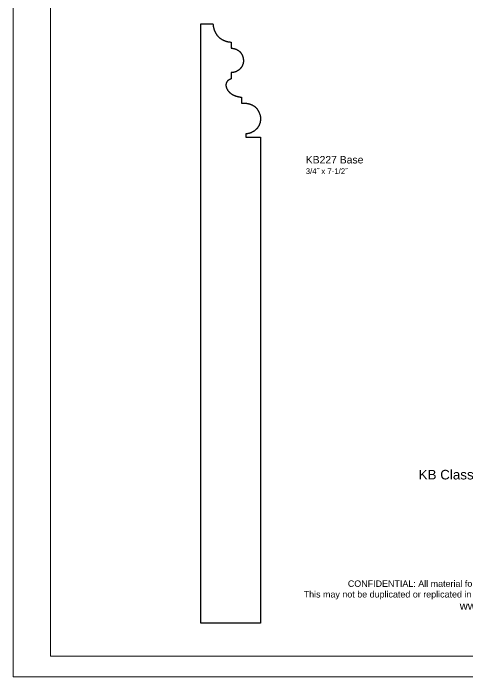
# Model space of a CAD drawing. Extents: x -4.3 to 9, y -5.5 to 16.6.
# Drawn here: x -4.25 to 1.44, y -5.5 to 2.8 of the extents above; entities that cross this region are included whole.
import ezdxf

# ---------------------------------------------------------------- set-up
doc = ezdxf.new("R2010")
doc.units = 0
doc.header["$MEASUREMENT"] = 0
doc.layers.add('DO NOT PLOT', color=2, linetype='Continuous', plot=False)
doc.layers.add('LAYER_1', color=7, linetype='Continuous')

# ---------------------------------------------------------------- blocks, each defined once
blk = doc.blocks.new('KB227 Base')
at = {"flags": 128}
blk.add_lwpolyline([(0.75, 0.1098), (0.75, 0.084), (0.75, 0.0616), (0.75, 0.0425), (0.75, 0.0268), (0.75, 0.0146), (0.75, 0.0061), (0.75, 0.0011), (0.75, -0.0001), (0.7497, -0.0001), (0.7489, -0.0001), (0.7477, -0.0001), (0.746, -0.0001), (0.7439, -0.0001), (0.7414, -0.0001), (0.7385, -0.0001), (0.7352, -0.0001), (0.7314, -0.0001), (0.7273, -0.0001), (0.7229, -0.0001), (0.718, -0.0001), (0.7129, -0.0001), (0.7073, -0.0001), (0.7015, -0.0001), (0.6953, -0.0001), (0.6888, -0.0001), (0.682, -0.0001), (0.6749, -0.0001), (0.6675, -0.0001), (0.6599, -0.0001), (0.652, -0.0001), (0.6438, -0.0001), (0.6354, -0.0001), (0.6267, -0.0001), (0.6178, -0.0001), (0.6087, -0.0001), (0.5994, -0.0001), (0.5899, -0.0001), (0.5802, -0.0001), (0.5703, -0.0001), (0.5602, -0.0001), (0.55, -0.0001), (0.5396, -0.0001), (0.5291, -0.0001), (0.5185, -0.0001), (0.5077, -0.0001), (0.4968, -0.0001), (0.4859, -0.0001), (0.4748, -0.0001), (0.4636, -0.0001), (0.4524, -0.0001), (0.4411, -0.0001), (0.4297, -0.0001), (0.4183, -0.0001), (0.4069, -0.0001), (0.3955, -0.0001), (0.384, -0.0001), (0.3725, -0.0001), (0.361, -0.0001), (0.3495, -0.0001), (0.3381, -0.0001), (0.3267, -0.0001), (0.3153, -0.0001), (0.3039, -0.0001), (0.2927, -0.0001), (0.2815, -0.0001), (0.2704, -0.0001), (0.2593, -0.0001), (0.2484, -0.0001), (0.2376, -0.0001), (0.2268, -0.0001), (0.2163, -0.0001), (0.2058, -0.0001), (0.1955, -0.0001), (0.1854, -0.0001), (0.1754, -0.0001), (0.1656, -0.0001), (0.1559, -0.0001), (0.1465, -0.0001), (0.1373, -0.0001), (0.1283, -0.0001), (0.1195, -0.0001), (0.1109, -0.0001), (0.1026, -0.0001), (0.0945, -0.0001), (0.0867, -0.0001), (0.0792, -0.0001), (0.0719, -0.0001), (0.065, -0.0001), (0.0583, -0.0001), (0.052, -0.0001), (0.0459, -0.0001), (0.0402, -0.0001), (0.0348, -0.0001), (0.0298, -0.0001), (0.0251, -0.0001), (0.0208, -0.0001), (0.0169, -0.0001), (0.0133, -0.0001), (0.0102, -0.0001), (0.0075, -0.0001), (0.0051, -0.0001), (0.0032, -0.0001), (0.0017, -0.0001), (0.0007, -0.0001), (0.0001, -0.0001), (0, 0), (0, 0.0035), (0, 0.0116), (0, 0.0241), (0, 0.041), (0, 0.0622), (0, 0.0876), (0, 0.1171), (0, 0.1506), (0, 0.188), (0, 0.2291), (0, 0.274), (0, 0.3225), (0, 0.3746), (0, 0.43), (0, 0.4888), (0, 0.5508), (0, 0.6159), (0, 0.6841), (0, 0.7552), (0, 0.8292), (0, 0.9059), (0, 0.9853), (0, 1.0672), (0, 1.1516), (0, 1.2384), (0, 1.3274), (0, 1.4187), (0, 1.512), (0, 1.6072), (0, 1.7044), (0, 1.8034), (0, 1.904), (0, 2.0063), (0, 2.1101), (0, 2.2153), (0, 2.3218), (0, 2.4295), (0, 2.5383), (0, 2.6482), (0, 2.759), (0, 2.8706), (0, 2.983), (0, 3.096), (0, 3.2095), (0, 3.3235), (0, 3.4379), (0, 3.5525), (0, 3.6673), (0, 3.7822), (0, 3.897), (0, 4.0117), (0, 4.1262), (0, 4.2404), (0, 4.3542), (0, 4.4675), (0, 4.5801), (0, 4.6921), (0, 4.8033), (0, 4.9135), (0, 5.0228), (0, 5.1311), (0, 5.2381), (0, 5.3438), (0, 5.4482), (0, 5.5512), (0, 5.6526), (0, 5.7523), (0, 5.8502), (0, 5.9464), (0, 6.0406), (0, 6.1327), (0, 6.2227), (0, 6.3105), (0, 6.3959), (0, 6.4789), (0, 6.5595), (0, 6.6373), (0, 6.7125), (0, 6.7849), (0, 6.8544), (0, 6.9209), (0, 6.9843), (0, 7.0445), (0, 7.1014), (0, 7.1549), (0, 7.205), (0, 7.2514), (0, 7.2943), (0, 7.3333), (0, 7.3685), (0, 7.3998), (0, 7.4269), (0, 7.45), (0, 7.4688), (0, 7.4833), (0, 7.4933), (0, 7.4988), (0, 7.4999), (0.0001, 7.4999), (0.0003, 7.4999), (0.0005, 7.4999), (0.0009, 7.4999), (0.0013, 7.4999), (0.0018, 7.4999), (0.0024, 7.4999), (0.0031, 7.4999), (0.0039, 7.4999), (0.0047, 7.4999), (0.0056, 7.4999), (0.0066, 7.4999), (0.0077, 7.4999), (0.0088, 7.4999), (0.01, 7.4999), (0.0113, 7.4999), (0.0126, 7.4999), (0.014, 7.4999), (0.0155, 7.4999), (0.017, 7.4999), (0.0186, 7.4999), (0.0202, 7.4999), (0.0219, 7.4999), (0.0236, 7.4999), (0.0253, 7.4999), (0.0272, 7.4999), (0.029, 7.4999), (0.0309, 7.4999), (0.0329, 7.4999), (0.0349, 7.4999), (0.0369, 7.4999), (0.0389, 7.4999), (0.041, 7.4999), (0.0431, 7.4999), (0.0453, 7.4999), (0.0475, 7.4999), (0.0496, 7.4999), (0.0519, 7.4999), (0.0541, 7.4999), (0.0564, 7.4999), (0.0586, 7.4999), (0.0609, 7.4999), (0.0632, 7.4999), (0.0655, 7.4999), (0.0679, 7.4999), (0.0702, 7.4999), (0.0725, 7.4999), (0.0749, 7.4999), (0.0772, 7.4999), (0.0796, 7.4999), (0.0819, 7.4999), (0.0842, 7.4999), (0.0866, 7.4999), (0.0889, 7.4999), (0.0912, 7.4999), (0.0935, 7.4999), (0.0958, 7.4999), (0.098, 7.4999), (0.1003, 7.4999), (0.1025, 7.4999), (0.1047, 7.4999), (0.1069, 7.4999), (0.109, 7.4999), (0.1112, 7.4999), (0.1133, 7.4999), (0.1153, 7.4999), (0.1173, 7.4999), (0.1193, 7.4999), (0.1213, 7.4999), (0.1232, 7.4999), (0.1251, 7.4999), (0.1269, 7.4999), (0.1287, 7.4999), (0.1304, 7.4999), (0.1321, 7.4999), (0.1338, 7.4999), (0.1354, 7.4999), (0.1369, 7.4999), (0.1384, 7.4999), (0.1398, 7.4999), (0.1411, 7.4999), (0.1424, 7.4999), (0.1436, 7.4999), (0.1448, 7.4999), (0.1459, 7.4999), (0.1469, 7.4999), (0.1478, 7.4999), (0.1487, 7.4999), (0.1495, 7.4999), (0.1502, 7.4999), (0.1508, 7.4999), (0.1514, 7.4999), (0.1518, 7.4999), (0.1522, 7.4999), (0.1525, 7.4999), (0.1527, 7.4999), (0.1528, 7.4999), (0.1528, 7.4999), (0.1528, 7.4998), (0.1528, 7.4995), (0.1529, 7.4991), (0.1529, 7.4986), (0.1529, 7.498), (0.1529, 7.4973), (0.153, 7.4964), (0.1531, 7.4954), (0.1531, 7.4943), (0.1532, 7.4931), (0.1533, 7.4918), (0.1535, 7.4904), (0.1536, 7.4889), (0.1538, 7.4873), (0.154, 7.4856), (0.1542, 7.4838), (0.1544, 7.4818), (0.1547, 7.4799), (0.155, 7.4778), (0.1553, 7.4756), (0.1557, 7.4734), (0.1561, 7.4711), (0.1565, 7.4687), (0.157, 7.4662), (0.1575, 7.4637), (0.158, 7.4611), (0.1586, 7.4585), (0.1592, 7.4557), (0.1598, 7.4529), (0.1605, 7.4501), (0.1613, 7.4472), (0.1621, 7.4443), (0.1629, 7.4413), (0.1638, 7.4382), (0.1647, 7.4351), (0.1657, 7.432), (0.1667, 7.4289), (0.1678, 7.4257), (0.169, 7.4224), (0.1702, 7.4192), (0.1714, 7.4159), (0.1728, 7.4126), (0.1742, 7.4092), (0.1756, 7.4059), (0.1771, 7.4025), (0.1787, 7.3991), (0.1803, 7.3957), (0.1821, 7.3924), (0.1838, 7.3889), (0.1857, 7.3855), (0.1876, 7.3821), (0.1896, 7.3787), (0.1917, 7.3753), (0.1938, 7.3719), (0.1961, 7.3685), (0.1984, 7.3651), (0.2008, 7.3618), (0.2032, 7.3585), (0.2058, 7.3551), (0.2084, 7.3518), (0.2111, 7.3486), (0.214, 7.3453), (0.2169, 7.3421), (0.2198, 7.339), (0.2229, 7.3358), (0.2261, 7.3327), (0.2294, 7.3297), (0.2327, 7.3267), (0.2362, 7.3237), (0.2398, 7.3208), (0.2434, 7.3179), (0.2472, 7.3151), (0.251, 7.3124), (0.255, 7.3097), (0.2591, 7.3071), (0.2633, 7.3045), (0.2676, 7.302), (0.272, 7.2996), (0.2765, 7.2973), (0.2811, 7.295), (0.2858, 7.2928), (0.2907, 7.2907), (0.2956, 7.2887), (0.3007, 7.2868), (0.3059, 7.2849), (0.3113, 7.2832), (0.3167, 7.2815), (0.3223, 7.28), (0.328, 7.2785), (0.3338, 7.2772), (0.3397, 7.2759), (0.3458, 7.2748), (0.352, 7.2738), (0.3584, 7.2729), (0.3648, 7.2721), (0.3714, 7.2714), (0.3782, 7.2709), (0.382, 7.2706), (0.382, 7.2706), (0.382, 7.2705), (0.382, 7.2704), (0.382, 7.2702), (0.382, 7.27), (0.382, 7.2697), (0.382, 7.2694), (0.382, 7.269), (0.382, 7.2687), (0.382, 7.2682), (0.382, 7.2678), (0.382, 7.2673), (0.382, 7.2667), (0.382, 7.2661), (0.382, 7.2655), (0.382, 7.2649), (0.382, 7.2642), (0.382, 7.2635), (0.382, 7.2628), (0.382, 7.2621), (0.382, 7.2613), (0.382, 7.2605), (0.382, 7.2596), (0.382, 7.2587), (0.382, 7.2579), (0.382, 7.2569), (0.382, 7.256), (0.382, 7.2551), (0.382, 7.2541), (0.382, 7.2531), (0.382, 7.2521), (0.382, 7.2511), (0.382, 7.25), (0.382, 7.249), (0.382, 7.2479), (0.382, 7.2468), (0.382, 7.2457), (0.382, 7.2446), (0.382, 7.2435), (0.382, 7.2423), (0.382, 7.2412), (0.382, 7.24), (0.382, 7.2389), (0.382, 7.2377), (0.382, 7.2366), (0.382, 7.2354), (0.382, 7.2342), (0.382, 7.2331), (0.382, 7.2319), (0.382, 7.2307), (0.382, 7.2295), (0.382, 7.2284), (0.382, 7.2272), (0.382, 7.2261), (0.382, 7.2249), (0.382, 7.2238), (0.382, 7.2226), (0.382, 7.2215), (0.382, 7.2204), (0.382, 7.2193), (0.382, 7.2182), (0.382, 7.2171), (0.382, 7.216), (0.382, 7.2149), (0.382, 7.2139), (0.382, 7.2129), (0.382, 7.2119), (0.382, 7.2109), (0.382, 7.2099), (0.382, 7.2089), (0.382, 7.208), (0.382, 7.2071), (0.382, 7.2062), (0.382, 7.2053), (0.382, 7.2045), (0.382, 7.2037), (0.382, 7.2029), (0.382, 7.2021), (0.382, 7.2014), (0.382, 7.2007), (0.382, 7.2), (0.382, 7.1994), (0.382, 7.1988), (0.382, 7.1982), (0.382, 7.1977), (0.382, 7.1972), (0.382, 7.1967), (0.382, 7.1963), (0.382, 7.1959), (0.382, 7.1955), (0.382, 7.1952), (0.382, 7.1949), (0.382, 7.1947), (0.382, 7.1945), (0.382, 7.1944), (0.382, 7.1943), (0.382, 7.1942), (0.3821, 7.1942), (0.3821, 7.1942), (0.3823, 7.1942), (0.3826, 7.1942), (0.3829, 7.1942), (0.3833, 7.1942), (0.3838, 7.1942), (0.3844, 7.1942), (0.3851, 7.1942), (0.3858, 7.1941), (0.3866, 7.1941), (0.3875, 7.1941), (0.3884, 7.194), (0.3894, 7.1939), (0.3905, 7.1939), (0.3916, 7.1938), (0.3928, 7.1936), (0.3941, 7.1935), (0.3954, 7.1934), (0.3967, 7.1932), (0.3982, 7.193), (0.3996, 7.1928), (0.4012, 7.1926), (0.4028, 7.1924), (0.4044, 7.1921), (0.4061, 7.1918), (0.4078, 7.1915), (0.4095, 7.1912), (0.4113, 7.1908), (0.4132, 7.1904), (0.415, 7.19), (0.417, 7.1896), (0.4189, 7.1891), (0.4209, 7.1886), (0.4229, 7.188), (0.4249, 7.1875), (0.427, 7.1868), (0.4291, 7.1862), (0.4312, 7.1855), (0.4333, 7.1848), (0.4355, 7.184), (0.4377, 7.1832), (0.4399, 7.1824), (0.4421, 7.1815), (0.4443, 7.1806), (0.4465, 7.1796), (0.4487, 7.1786), (0.451, 7.1775), (0.4532, 7.1764), (0.4555, 7.1752), (0.4577, 7.174), (0.46, 7.1728), (0.4623, 7.1715), (0.4645, 7.1701), (0.4668, 7.1687), (0.469, 7.1672), (0.4713, 7.1657), (0.4735, 7.1641), (0.4757, 7.1625), (0.4779, 7.1608), (0.4801, 7.1591), (0.4823, 7.1573), (0.4844, 7.1554), (0.4865, 7.1535), (0.4887, 7.1515), (0.4907, 7.1494), (0.4928, 7.1473), (0.4948, 7.1451), (0.4969, 7.1428), (0.4988, 7.1405), (0.5008, 7.1381), (0.5027, 7.1356), (0.5046, 7.1331), (0.5064, 7.1305), (0.5082, 7.1278), (0.51, 7.125), (0.5117, 7.1222), (0.5133, 7.1193), (0.515, 7.1163), (0.5165, 7.1132), (0.5181, 7.1101), (0.5195, 7.1069), (0.521, 7.1035), (0.5223, 7.1002), (0.5236, 7.0967), (0.5249, 7.0931), (0.5261, 7.0895), (0.5272, 7.0857), (0.5283, 7.0819), (0.5293, 7.078), (0.5302, 7.074), (0.5311, 7.07), (0.5319, 7.0658), (0.5326, 7.0615), (0.5332, 7.0571), (0.5338, 7.0527), (0.5343, 7.0481), (0.5347, 7.0435), (0.5349, 7.0399), (0.5348, 7.0371), (0.5347, 7.0344), (0.5346, 7.0317), (0.5344, 7.029), (0.5342, 7.0264), (0.5339, 7.0237), (0.5336, 7.0211), (0.5332, 7.0185), (0.5328, 7.0159), (0.5324, 7.0133), (0.5319, 7.0108), (0.5314, 7.0082), (0.5308, 7.0057), (0.5302, 7.0032), (0.5295, 7.0007), (0.5289, 6.9983), (0.5281, 6.9958), (0.5274, 6.9934), (0.5266, 6.9911), (0.5257, 6.9887), (0.5248, 6.9863), (0.5239, 6.984), (0.523, 6.9817), (0.522, 6.9794), (0.521, 6.9772), (0.5199, 6.9749), (0.5188, 6.9727), (0.5177, 6.9705), (0.5165, 6.9684), (0.5153, 6.9662), (0.5141, 6.9641), (0.5128, 6.962), (0.5115, 6.9599), (0.5102, 6.9579), (0.5089, 6.9559), (0.5075, 6.9539), (0.5061, 6.9519), (0.5046, 6.95), (0.5031, 6.948), (0.5016, 6.9461), (0.5001, 6.9443), (0.4985, 6.9424), (0.497, 6.9406), (0.4953, 6.9388), (0.4937, 6.9371), (0.492, 6.9353), (0.4903, 6.9336), (0.4886, 6.932), (0.4869, 6.9303), (0.4851, 6.9287), (0.4833, 6.9271), (0.4815, 6.9255), (0.4797, 6.924), (0.4778, 6.9225), (0.4759, 6.921), (0.474, 6.9196), (0.4721, 6.9181), (0.4702, 6.9168), (0.4682, 6.9154), (0.4662, 6.9141), (0.4642, 6.9128), (0.4622, 6.9115), (0.4602, 6.9103), (0.4581, 6.9091), (0.456, 6.9079), (0.4539, 6.9068), (0.4518, 6.9057), (0.4497, 6.9046), (0.4475, 6.9036), (0.4454, 6.9025), (0.4432, 6.9016), (0.441, 6.9006), (0.4388, 6.8997), (0.4366, 6.8989), (0.4344, 6.898), (0.4321, 6.8972), (0.4299, 6.8964), (0.4276, 6.8957), (0.4253, 6.895), (0.4231, 6.8943), (0.4208, 6.8937), (0.4185, 6.8931), (0.4161, 6.8925), (0.4138, 6.892), (0.4115, 6.8915), (0.4091, 6.8911), (0.4068, 6.8907), (0.4044, 6.8903), (0.4021, 6.8899), (0.3997, 6.8896), (0.3973, 6.8894), (0.3949, 6.8891), (0.3925, 6.889), (0.3901, 6.8888), (0.3877, 6.8887), (0.3853, 6.8886), (0.3829, 6.8886), (0.382, 6.8886), (0.382, 6.8885), (0.382, 6.8884), (0.382, 6.8883), (0.382, 6.8881), (0.382, 6.8878), (0.382, 6.8876), (0.382, 6.8872), (0.382, 6.8869), (0.382, 6.8865), (0.382, 6.886), (0.382, 6.8855), (0.382, 6.885), (0.382, 6.8845), (0.382, 6.8839), (0.382, 6.8833), (0.382, 6.8826), (0.382, 6.8819), (0.382, 6.8812), (0.382, 6.8804), (0.382, 6.8796), (0.382, 6.8788), (0.382, 6.878), (0.382, 6.8771), (0.382, 6.8762), (0.382, 6.8753), (0.382, 6.8744), (0.382, 6.8734), (0.382, 6.8725), (0.382, 6.8715), (0.382, 6.8704), (0.382, 6.8694), (0.382, 6.8683), (0.382, 6.8673), (0.382, 6.8662), (0.382, 6.8651), (0.382, 6.8639), (0.382, 6.8628), (0.382, 6.8617), (0.382, 6.8605), (0.382, 6.8594), (0.382, 6.8582), (0.382, 6.857), (0.382, 6.8559), (0.382, 6.8547), (0.382, 6.8535), (0.382, 6.8523), (0.382, 6.8511), (0.382, 6.8499), (0.382, 6.8487), (0.382, 6.8475), (0.382, 6.8463), (0.382, 6.8451), (0.382, 6.8439), (0.382, 6.8427), (0.382, 6.8415), (0.382, 6.8404), (0.382, 6.8392), (0.382, 6.8381), (0.382, 6.8369), (0.382, 6.8358), (0.382, 6.8346), (0.382, 6.8335), (0.382, 6.8324), (0.382, 6.8314), (0.382, 6.8303), (0.382, 6.8292), (0.382, 6.8282), (0.382, 6.8272), (0.382, 6.8262), (0.382, 6.8252), (0.382, 6.8243), (0.382, 6.8233), (0.382, 6.8224), (0.382, 6.8216), (0.382, 6.8207), (0.382, 6.8199), (0.382, 6.8191), (0.382, 6.8183), (0.382, 6.8175), (0.382, 6.8168), (0.382, 6.8162), (0.382, 6.8155), (0.382, 6.8149), (0.382, 6.8143), (0.382, 6.8138), (0.382, 6.8133), (0.382, 6.8128), (0.382, 6.8124), (0.382, 6.812), (0.382, 6.8116), (0.382, 6.8113), (0.382, 6.811), (0.382, 6.8108), (0.382, 6.8106), (0.382, 6.8105), (0.382, 6.8104), (0.382, 6.8104), (0.382, 6.8104), (0.382, 6.8104), (0.3819, 6.8103), (0.3817, 6.8103), (0.3815, 6.8102), (0.3813, 6.8102), (0.381, 6.8101), (0.3806, 6.81), (0.3803, 6.8099), (0.3799, 6.8098), (0.3794, 6.8096), (0.3789, 6.8095), (0.3784, 6.8093), (0.3778, 6.8091), (0.3772, 6.8089), (0.3766, 6.8087), (0.376, 6.8085), (0.3753, 6.8082), (0.3745, 6.808), (0.3738, 6.8077), (0.373, 6.8074), (0.3722, 6.8071), (0.3714, 6.8068), (0.3705, 6.8064), (0.3696, 6.806), (0.3687, 6.8057), (0.3678, 6.8053), (0.3668, 6.8048), (0.3659, 6.8044), (0.3649, 6.8039), (0.3639, 6.8034), (0.3629, 6.803), (0.3619, 6.8024), (0.3608, 6.8019), (0.3598, 6.8013), (0.3587, 6.8007), (0.3576, 6.8001), (0.3565, 6.7995), (0.3554, 6.7989), (0.3543, 6.7982), (0.3532, 6.7975), (0.3521, 6.7968), (0.351, 6.7961), (0.3499, 6.7953), (0.3488, 6.7945), (0.3477, 6.7937), (0.3466, 6.7929), (0.3454, 6.792), (0.3443, 6.7912), (0.3432, 6.7903), (0.3421, 6.7893), (0.341, 6.7884), (0.3399, 6.7874), (0.3389, 6.7864), (0.3378, 6.7854), (0.3367, 6.7843), (0.3357, 6.7832), (0.3347, 6.7821), (0.3337, 6.781), (0.3327, 6.7798), (0.3317, 6.7787), (0.3307, 6.7774), (0.3298, 6.7762), (0.3288, 6.7749), (0.3279, 6.7736), (0.3271, 6.7723), (0.3262, 6.771), (0.3254, 6.7696), (0.3245, 6.7682), (0.3238, 6.7667), (0.323, 6.7652), (0.3223, 6.7637), (0.3216, 6.7622), (0.3209, 6.7606), (0.3203, 6.759), (0.3197, 6.7574), (0.3191, 6.7557), (0.3186, 6.7541), (0.3181, 6.7523), (0.3177, 6.7506), (0.3173, 6.7488), (0.3169, 6.747), (0.3165, 6.7451), (0.3163, 6.7432), (0.316, 6.7413), (0.3158, 6.7394), (0.3157, 6.7374), (0.3155, 6.7354), (0.3155, 6.7333), (0.3155, 6.7312), (0.3155, 6.7291), (0.3156, 6.727), (0.3157, 6.7248), (0.3159, 6.7225), (0.3162, 6.7203), (0.3165, 6.718), (0.3169, 6.7156), (0.3173, 6.7133), (0.3182, 6.7098), (0.3194, 6.7061), (0.3207, 6.7024), (0.3221, 6.6989), (0.3235, 6.6954), (0.325, 6.6919), (0.3265, 6.6886), (0.3281, 6.6852), (0.3298, 6.682), (0.3315, 6.6789), (0.3333, 6.6758), (0.3352, 6.6727), (0.3371, 6.6698), (0.339, 6.6669), (0.341, 6.664), (0.3431, 6.6613), (0.3452, 6.6586), (0.3474, 6.6559), (0.3496, 6.6533), (0.3518, 6.6508), (0.3541, 6.6484), (0.3564, 6.646), (0.3588, 6.6436), (0.3612, 6.6413), (0.3636, 6.6391), (0.3661, 6.6369), (0.3686, 6.6348), (0.3711, 6.6328), (0.3736, 6.6307), (0.3762, 6.6288), (0.3788, 6.6269), (0.3814, 6.625), (0.3841, 6.6232), (0.3867, 6.6215), (0.3894, 6.6198), (0.3921, 6.6181), (0.3948, 6.6166), (0.3975, 6.615), (0.4002, 6.6135), (0.4029, 6.612), (0.4057, 6.6106), (0.4084, 6.6093), (0.4111, 6.6079), (0.4139, 6.6067), (0.4166, 6.6054), (0.4193, 6.6042), (0.4221, 6.6031), (0.4248, 6.602), (0.4275, 6.6009), (0.4302, 6.5998), (0.4329, 6.5989), (0.4355, 6.5979), (0.4382, 6.597), (0.4408, 6.5961), (0.4434, 6.5952), (0.446, 6.5944), (0.4486, 6.5936), (0.4511, 6.5929), (0.4537, 6.5922), (0.4562, 6.5915), (0.4586, 6.5908), (0.461, 6.5902), (0.4634, 6.5896), (0.4658, 6.5891), (0.4681, 6.5885), (0.4704, 6.588), (0.4726, 6.5876), (0.4748, 6.5871), (0.477, 6.5867), (0.4791, 6.5863), (0.4811, 6.5859), (0.4831, 6.5855), (0.4851, 6.5852), (0.487, 6.5849), (0.4888, 6.5846), (0.4906, 6.5843), (0.4923, 6.5841), (0.494, 6.5838), (0.4956, 6.5836), (0.4971, 6.5834), (0.4986, 6.5833), (0.5, 6.5831), (0.5013, 6.583), (0.5026, 6.5828), (0.5038, 6.5827), (0.5049, 6.5826), (0.5059, 6.5825), (0.5069, 6.5824), (0.5078, 6.5824), (0.5086, 6.5823), (0.5093, 6.5823), (0.5099, 6.5822), (0.5104, 6.5822), (0.5109, 6.5822), (0.5112, 6.5821), (0.5115, 6.5821), (0.5117, 6.5821), (0.5117, 6.5821), (0.5117, 6.5821), (0.5117, 6.582), (0.5117, 6.5819), (0.5117, 6.5818), (0.5117, 6.5816), (0.5117, 6.5813), (0.5117, 6.5811), (0.5117, 6.5807), (0.5117, 6.5804), (0.5117, 6.58), (0.5117, 6.5795), (0.5117, 6.579), (0.5117, 6.5785), (0.5117, 6.578), (0.5117, 6.5774), (0.5117, 6.5768), (0.5117, 6.5761), (0.5117, 6.5754), (0.5117, 6.5747), (0.5117, 6.5739), (0.5117, 6.5732), (0.5117, 6.5724), (0.5117, 6.5715), (0.5117, 6.5707), (0.5117, 6.5698), (0.5117, 6.5689), (0.5117, 6.568), (0.5117, 6.567), (0.5117, 6.5661), (0.5117, 6.5651), (0.5117, 6.5641), (0.5117, 6.563), (0.5117, 6.562), (0.5117, 6.561), (0.5117, 6.5599), (0.5117, 6.5588), (0.5117, 6.5577), (0.5117, 6.5566), (0.5117, 6.5555), (0.5117, 6.5543), (0.5117, 6.5532), (0.5117, 6.552), (0.5117, 6.5509), (0.5117, 6.5497), (0.5117, 6.5486), (0.5117, 6.5474), (0.5117, 6.5462), (0.5117, 6.545), (0.5117, 6.5439), (0.5117, 6.5427), (0.5117, 6.5415), (0.5117, 6.5403), (0.5117, 6.5392), (0.5117, 6.538), (0.5117, 6.5368), (0.5117, 6.5357), (0.5117, 6.5345), (0.5117, 6.5334), (0.5117, 6.5322), (0.5117, 6.5311), (0.5117, 6.53), (0.5117, 6.5289), (0.5117, 6.5278), (0.5117, 6.5267), (0.5117, 6.5257), (0.5117, 6.5246), (0.5117, 6.5236), (0.5117, 6.5226), (0.5117, 6.5216), (0.5117, 6.5206), (0.5117, 6.5197), (0.5117, 6.5187), (0.5117, 6.5178), (0.5117, 6.5169), (0.5117, 6.5161), (0.5117, 6.5152), (0.5117, 6.5144), (0.5117, 6.5136), (0.5117, 6.5129), (0.5117, 6.5122), (0.5117, 6.5115), (0.5117, 6.5108), (0.5117, 6.5102), (0.5117, 6.5096), (0.5117, 6.509), (0.5117, 6.5085), (0.5117, 6.508), (0.5117, 6.5075), (0.5117, 6.5071), (0.5117, 6.5067), (0.5117, 6.5064), (0.5117, 6.5061), (0.5117, 6.5058), (0.5117, 6.5056), (0.5117, 6.5055), (0.5117, 6.5053), (0.5117, 6.5053), (0.5117, 6.5052), (0.5118, 6.5052), (0.5119, 6.5053), (0.5123, 6.5053), (0.5127, 6.5054), (0.5132, 6.5054), (0.5139, 6.5055), (0.5147, 6.5056), (0.5156, 6.5057), (0.5166, 6.5058), (0.5177, 6.5059), (0.5189, 6.506), (0.5203, 6.5062), (0.5217, 6.5063), (0.5232, 6.5064), (0.5248, 6.5065), (0.5266, 6.5066), (0.5284, 6.5067), (0.5303, 6.5068), (0.5323, 6.5068), (0.5343, 6.5069), (0.5365, 6.5069), (0.5387, 6.5069), (0.541, 6.5069), (0.5434, 6.5069), (0.5458, 6.5069), (0.5484, 6.5068), (0.5509, 6.5067), (0.5536, 6.5066), (0.5563, 6.5064), (0.5591, 6.5063), (0.5619, 6.506), (0.5648, 6.5058), (0.5677, 6.5055), (0.5707, 6.5052), (0.5737, 6.5048), (0.5768, 6.5044), (0.5799, 6.5039), (0.5831, 6.5034), (0.5863, 6.5029), (0.5895, 6.5023), (0.5927, 6.5016), (0.596, 6.5009), (0.5993, 6.5001), (0.6027, 6.4993), (0.606, 6.4984), (0.6094, 6.4975), (0.6128, 6.4965), (0.6162, 6.4954), (0.6196, 6.4943), (0.6231, 6.4931), (0.6265, 6.4918), (0.6299, 6.4905), (0.6334, 6.4891), (0.6368, 6.4876), (0.6403, 6.486), (0.6437, 6.4844), (0.6471, 6.4826), (0.6505, 6.4808), (0.6539, 6.4789), (0.6573, 6.477), (0.6607, 6.4749), (0.664, 6.4727), (0.6673, 6.4705), (0.6706, 6.4682), (0.6739, 6.4657), (0.6771, 6.4632), (0.6803, 6.4605), (0.6835, 6.4578), (0.6866, 6.455), (0.6897, 6.452), (0.6928, 6.449), (0.6958, 6.4458), (0.6987, 6.4426), (0.7016, 6.4392), (0.7045, 6.4357), (0.7073, 6.4321), (0.71, 6.4284), (0.7127, 6.4246), (0.7153, 6.4206), (0.7178, 6.4165), (0.7203, 6.4123), (0.7227, 6.408), (0.7251, 6.4035), (0.7273, 6.399), (0.7295, 6.3942), (0.7316, 6.3894), (0.7336, 6.3844), (0.7355, 6.3793), (0.7374, 6.374), (0.7391, 6.3686), (0.7408, 6.3631), (0.7424, 6.3574), (0.7438, 6.3516), (0.7452, 6.3456), (0.7465, 6.3395), (0.7476, 6.3332), (0.7487, 6.3267), (0.7496, 6.3202), (0.7496, 6.3158), (0.7495, 6.3116), (0.7494, 6.3074), (0.7491, 6.3034), (0.7488, 6.2993), (0.7484, 6.2953), (0.748, 6.2914), (0.7475, 6.2875), (0.7469, 6.2837), (0.7462, 6.2799), (0.7455, 6.2761), (0.7448, 6.2724), (0.744, 6.2688), (0.7431, 6.2652), (0.7421, 6.2617), (0.7411, 6.2582), (0.7401, 6.2547), (0.739, 6.2513), (0.7378, 6.2479), (0.7366, 6.2446), (0.7353, 6.2414), (0.734, 6.2382), (0.7326, 6.235), (0.7312, 6.2319), (0.7297, 6.2288), (0.7282, 6.2258), (0.7267, 6.2228), (0.725, 6.2199), (0.7234, 6.217), (0.7217, 6.2142), (0.72, 6.2114), (0.7182, 6.2086), (0.7164, 6.2059), (0.7145, 6.2033), (0.7127, 6.2007), (0.7107, 6.1981), (0.7088, 6.1956), (0.7068, 6.1931), (0.7047, 6.1907), (0.7027, 6.1883), (0.7006, 6.186), (0.6985, 6.1837), (0.6963, 6.1814), (0.6942, 6.1793), (0.692, 6.1771), (0.6897, 6.175), (0.6875, 6.1729), (0.6852, 6.1709), (0.6829, 6.1689), (0.6806, 6.167), (0.6782, 6.1651), (0.6759, 6.1633), (0.6735, 6.1614), (0.6711, 6.1597), (0.6687, 6.158), (0.6662, 6.1563), (0.6638, 6.1547), (0.6613, 6.1531), (0.6589, 6.1515), (0.6564, 6.15), (0.6539, 6.1486), (0.6514, 6.1471), (0.6489, 6.1458), (0.6464, 6.1444), (0.6439, 6.1432), (0.6413, 6.1419), (0.6388, 6.1407), (0.6363, 6.1395), (0.6337, 6.1384), (0.6312, 6.1373), (0.6287, 6.1363), (0.6261, 6.1353), (0.6236, 6.1343), (0.6211, 6.1334), (0.6186, 6.1325), (0.6161, 6.1317), (0.6135, 6.1309), (0.611, 6.1301), (0.6086, 6.1294), (0.6061, 6.1287), (0.6036, 6.1281), (0.6011, 6.1275), (0.5987, 6.1269), (0.5963, 6.1264), (0.5938, 6.1259), (0.5914, 6.1255), (0.5891, 6.1251), (0.5867, 6.1247), (0.5843, 6.1244), (0.582, 6.1241), (0.5797, 6.1239), (0.5774, 6.1237), (0.5752, 6.1235), (0.5729, 6.1234), (0.5707, 6.1233), (0.5685, 6.1232), (0.5664, 6.1232), (0.5643, 6.1233), (0.5643, 6.1232), (0.5643, 6.1232), (0.5643, 6.1231), (0.5643, 6.123), (0.5643, 6.1229), (0.5643, 6.1228), (0.5643, 6.1226), (0.5643, 6.1224), (0.5643, 6.1222), (0.5643, 6.122), (0.5643, 6.1217), (0.5643, 6.1214), (0.5643, 6.1211), (0.5643, 6.1208), (0.5643, 6.1205), (0.5643, 6.1201), (0.5643, 6.1197), (0.5643, 6.1193), (0.5643, 6.1189), (0.5643, 6.1185), (0.5643, 6.1181), (0.5643, 6.1176), (0.5643, 6.1171), (0.5643, 6.1166), (0.5643, 6.1161), (0.5643, 6.1156), (0.5643, 6.1151), (0.5643, 6.1145), (0.5643, 6.114), (0.5643, 6.1134), (0.5643, 6.1128), (0.5643, 6.1122), (0.5643, 6.1116), (0.5643, 6.111), (0.5643, 6.1104), (0.5643, 6.1098), (0.5643, 6.1092), (0.5643, 6.1085), (0.5643, 6.1079), (0.5643, 6.1072), (0.5643, 6.1066), (0.5643, 6.1059), (0.5643, 6.1052), (0.5643, 6.1046), (0.5643, 6.1039), (0.5643, 6.1033), (0.5643, 6.1026), (0.5643, 6.1019), (0.5643, 6.1012), (0.5643, 6.1006), (0.5643, 6.0999), (0.5643, 6.0992), (0.5643, 6.0985), (0.5643, 6.0979), (0.5643, 6.0972), (0.5643, 6.0965), (0.5643, 6.0959), (0.5643, 6.0952), (0.5643, 6.0946), (0.5643, 6.0939), (0.5643, 6.0933), (0.5643, 6.0927), (0.5643, 6.0921), (0.5643, 6.0914), (0.5643, 6.0908), (0.5643, 6.0902), (0.5643, 6.0896), (0.5643, 6.0891), (0.5643, 6.0885), (0.5643, 6.088), (0.5643, 6.0874), (0.5643, 6.0869), (0.5643, 6.0864), (0.5643, 6.0858), (0.5643, 6.0854), (0.5643, 6.0849), (0.5643, 6.0844), (0.5643, 6.084), (0.5643, 6.0835), (0.5643, 6.0831), (0.5643, 6.0827), (0.5643, 6.0824), (0.5643, 6.082), (0.5643, 6.0817), (0.5643, 6.0813), (0.5643, 6.0811), (0.5643, 6.0808), (0.5643, 6.0805), (0.5643, 6.0803), (0.5643, 6.0801), (0.5643, 6.0799), (0.5643, 6.0797), (0.5643, 6.0796), (0.5643, 6.0795), (0.5643, 6.0794), (0.5643, 6.0793), (0.5643, 6.0793), (0.5643, 6.0793), (0.5643, 6.0793), (0.5645, 6.0793), (0.5648, 6.0793), (0.5652, 6.0793), (0.5657, 6.0793), (0.5663, 6.0793), (0.567, 6.0793), (0.5678, 6.0793), (0.5687, 6.0793), (0.5697, 6.0793), (0.5708, 6.0793), (0.572, 6.0793), (0.5733, 6.0793), (0.5747, 6.0793), (0.5761, 6.0793), (0.5776, 6.0793), (0.5792, 6.0793), (0.5809, 6.0793), (0.5826, 6.0793), (0.5845, 6.0793), (0.5863, 6.0793), (0.5883, 6.0793), (0.5903, 6.0793), (0.5924, 6.0793), (0.5945, 6.0793), (0.5967, 6.0793), (0.599, 6.0793), (0.6013, 6.0793), (0.6036, 6.0793), (0.606, 6.0793), (0.6085, 6.0793), (0.6109, 6.0793), (0.6135, 6.0793), (0.616, 6.0793), (0.6186, 6.0793), (0.6213, 6.0793), (0.6239, 6.0793), (0.6266, 6.0793), (0.6293, 6.0793), (0.6321, 6.0793), (0.6348, 6.0793), (0.6376, 6.0793), (0.6404, 6.0793), (0.6432, 6.0793), (0.646, 6.0793), (0.6489, 6.0793), (0.6517, 6.0793), (0.6546, 6.0793), (0.6574, 6.0793), (0.6602, 6.0793), (0.6631, 6.0793), (0.6659, 6.0793), (0.6688, 6.0793), (0.6716, 6.0793), (0.6744, 6.0793), (0.6772, 6.0793), (0.6799, 6.0793), (0.6827, 6.0793), (0.6854, 6.0793), (0.6882, 6.0793), (0.6908, 6.0793), (0.6935, 6.0793), (0.6961, 6.0793), (0.6987, 6.0793), (0.7013, 6.0793), (0.7038, 6.0793), (0.7063, 6.0793), (0.7087, 6.0793), (0.7111, 6.0793), (0.7134, 6.0793), (0.7157, 6.0793), (0.718, 6.0793), (0.7201, 6.0793), (0.7223, 6.0793), (0.7243, 6.0793), (0.7263, 6.0793), (0.7283, 6.0793), (0.7302, 6.0793), (0.732, 6.0793), (0.7337, 6.0793), (0.7354, 6.0793), (0.7369, 6.0793), (0.7384, 6.0793), (0.7399, 6.0793), (0.7412, 6.0793), (0.7425, 6.0793), (0.7436, 6.0793), (0.7447, 6.0793), (0.7457, 6.0793), (0.7466, 6.0793), (0.7474, 6.0793), (0.7481, 6.0793), (0.7487, 6.0793), (0.7492, 6.0793), (0.7495, 6.0793), (0.7498, 6.0793), (0.75, 6.0793), (0.75, 6.0792), (0.75, 6.0769), (0.75, 6.0708), (0.75, 6.0611), (0.75, 6.0478), (0.75, 6.031), (0.75, 6.0109), (0.75, 5.9874), (0.75, 5.9607), (0.75, 5.9308), (0.75, 5.8978), (0.75, 5.8617), (0.75, 5.8228), (0.75, 5.781), (0.75, 5.7364), (0.75, 5.689), (0.75, 5.6391), (0.75, 5.5866), (0.75, 5.5317), (0.75, 5.4743), (0.75, 5.4146), (0.75, 5.3527), (0.75, 5.2887), (0.75, 5.2225), (0.75, 5.1543), (0.75, 5.0842), (0.75, 5.0123), (0.75, 4.9386), (0.75, 4.8631), (0.75, 4.7861), (0.75, 4.7075), (0.75, 4.6275), (0.75, 4.5461), (0.75, 4.4633), (0.75, 4.3794), (0.75, 4.2942), (0.75, 4.208), (0.75, 4.1208), (0.75, 4.0327), (0.75, 3.9438), (0.75, 3.8541), (0.75, 3.7637), (0.75, 3.6726), (0.75, 3.5811), (0.75, 3.4891), (0.75, 3.3967), (0.75, 3.3041), (0.75, 3.2112), (0.75, 3.1181), (0.75, 3.025), (0.75, 2.9319), (0.75, 2.8389), (0.75, 2.7461), (0.75, 2.6535), (0.75, 2.5612), (0.75, 2.4694), (0.75, 2.378), (0.75, 2.2872), (0.75, 2.197), (0.75, 2.1075), (0.75, 2.0188), (0.75, 1.9309), (0.75, 1.844), (0.75, 1.7582), (0.75, 1.6734), (0.75, 1.5898), (0.75, 1.5075), (0.75, 1.4265), (0.75, 1.3469), (0.75, 1.2688), (0.75, 1.1923), (0.75, 1.1174), (0.75, 1.0442), (0.75, 0.9728), (0.75, 0.9033), (0.75, 0.8358), (0.75, 0.7702), (0.75, 0.7068), (0.75, 0.6456), (0.75, 0.5866), (0.75, 0.53), (0.75, 0.4758), (0.75, 0.4241), (0.75, 0.375), (0.75, 0.3285), (0.75, 0.2848), (0.75, 0.2439), (0.75, 0.2058), (0.75, 0.1707), (0.75, 0.1387)], close=True, dxfattribs=at)

msp = doc.modelspace()

# ---------------------------------------------------------------- linework, layer by layer
at = {"layer": 'DO NOT PLOT', "linetype": 'Continuous', "lineweight": 0}
for p, q in [((-4.2501, 16.6442), (-4.2501, -5.5002)), ((-4.2501, -5.5002), (8.9776, -5.5002))]:
    msp.add_line(p, q, dxfattribs=at)
at = {"layer": 'LAYER_1', "color": 7, "lineweight": 0}
for points in [[(-3.7836, -5.2436), (-3.7836, -5.2436), (-3.7836, 16.1662), (-3.7836, 16.1662)], [(8.6171, -5.2436), (8.6171, -5.2436), (-3.7836, -5.2436), (-3.7836, -5.2436)]]:
    msp.add_open_spline(points, degree=3, dxfattribs=at)

# ---------------------------------------------------------------- block references
at = {"linetype": 'Continuous'}
msp.add_blockref('KB227 Base', (-1.9027, -4.8304), dxfattribs=at)

# ---------------------------------------------------------------- texts
at = {"linetype": 'Continuous', "lineweight": 0}
for s, insert, char_height, width, attachment_point in [('{\\fArial|b0|i0|c0|p34;\\W5.88;  \\W1;KB227 Base\\P\\H0.75x;\\W7.84;  \\W1;3/4˝ x 7-1/2˝\\H1.3333x;\\P\\W7.1863;   }', (-1.0122, 1.0148), 0.093, 1.556381, 1), ('{\\fArial|b0|i0|c0|p34;KB Classical Moulding – Colonial Revival Package\\P\\H0.75x;\\P\\H1.3333x;\\P\\P\\P\\H0.66667x;\\P\\H1.6249x;                          Kuiken Brothers Classical Moulding\\P\\H0.38464x;\\P\\H1.6x;CONFIDENTIAL: All material found on this document is the exclusive property of Kuiken Brothers Company, Inc\\PThis may not be duplicated or replicated in any shape or form without the expressed written consent of Kuiken Brothers Company, Inc. \\P\\H1.25x;www.kuikenbrothers.com        201.796.2082\\H1.2x;\\P\\H0.75x;\\P\\H1.3333x;\\P\\P\\P\\H0.66667x;\\P\\H1.6249x;\\P\\H0.38464x;\\P\\H1.6x;\\P}', (2.7031, -2.9119), 0.12, 11.124019, 2)]:
    msp.add_mtext(s, dxfattribs=dict(at, insert=insert, char_height=char_height, width=width, attachment_point=attachment_point))

doc.saveas('drawing.dxf')
